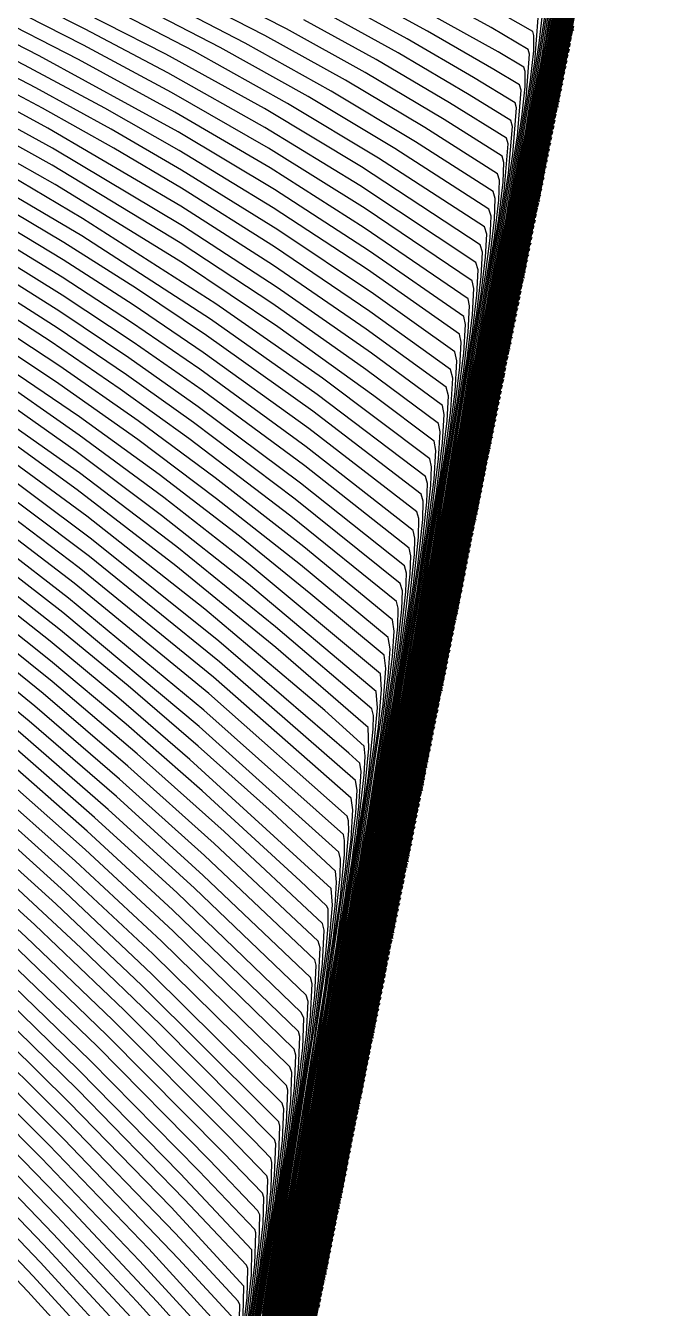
# Model space of a CAD drawing. Header units: inches. Extents: x 2608994 to 2618701, y 1261813 to 1271655.
# Drawn here: x 2617937 to 2618628, y 1266812 to 1268217 of the extents above; entities that cross this region are included whole.
import ezdxf

# ---------------------------------------------------------------- set-up
doc = ezdxf.new("R2010")
doc.units = ezdxf.units.IN
doc.header["$MEASUREMENT"] = 0

msp = doc.modelspace()

# ---------------------------------------------------------------- linework, layer by layer
for points, elevation in [([(2618522.2, 1268139.5), (2618628.4, 1268708.4)], 473), ([(2618505.4, 1268055.6), (2618622.4, 1268681.8)], 472), ([(2618485, 1267952.4), (2618615.2, 1268648.5)], 471), ([(2618468.2, 1267868.4), (2618608, 1268615.1)], 470), ([(2618447.8, 1267765.2), (2618599.6, 1268575.2)], 469), ([(2618432.2, 1267687.1), (2618592.4, 1268541.8)], 468), ([(2618410.6, 1267578), (2618584, 1268501.9)], 467), ([(2618395, 1267500), (2618578, 1268475)], 466), ([(2618378.2, 1267416), (2618572, 1268448.2)], 465), ([(2618252.2, 1266782.4), (2618518.4, 1268195.9), (2618562.4, 1268445.1)], 458), ([(2618230.6, 1266673.2), (2618513.2, 1268173.3), (2618556.4, 1268417.8)], 457), ([(2618357.8, 1267312.8), (2618564.8, 1268414.7)], 464), ([(2618215, 1266595.2), (2618504.8, 1268133.1), (2618551.6, 1268397.8)], 456), ([(2618194.6, 1266492), (2618496.4, 1268092.9), (2618545.6, 1268370.4)], 455), ([(2618342.2, 1267234.7), (2618556.4, 1268374.7)], 463), ([(2618179, 1266413.9), (2618489.2, 1268059.2), (2618539.6, 1268343)], 454), ([(2618077.6, 1265990.3), (2618234.8, 1266829.4), (2618317.9, 1267281.5), (2618372.8, 1267590.6), (2618401.6, 1267769.2), (2618407.7, 1267816.7), (2618409.8, 1267850.3), (2618407.6, 1267860), (2618318.3, 1267923.5), (2618213.2, 1267993.8), (2618107.9, 1268059.1), (2618030.8, 1268103.9), (2617948, 1268149.4), (2617598.8, 1268332.1)], 424), ([(2618033.2, 1265738.7), (2618286.4, 1267085.6), (2618357.2, 1267471.9), (2618402.8, 1267730.6), (2618426.8, 1267882.1), (2618431.7, 1267922.3), (2618433, 1267949.9), (2618430.4, 1267958), (2618303.2, 1268042.4), (2618199.3, 1268105.9), (2618092.8, 1268165.9), (2618002, 1268213.6), (2617780, 1268325.6)], 429), ([(2618046.4, 1265804.9), (2618293.6, 1267119.9), (2618363.2, 1267499.6), (2618407.6, 1267751.5), (2618431.6, 1267902.9), (2618436.4, 1267942.7), (2618437.7, 1267969.1), (2618435.2, 1267977.4), (2618305, 1268062.7), (2618198.8, 1268126.5), (2618090.7, 1268186.3), (2617825.6, 1268321)], 430), ([(2618162.2, 1266330), (2618369.2, 1267421.8), (2618482, 1268025.5), (2618534.8, 1268323)], 453), ([(2618226.4, 1266788.5), (2618312, 1267253.9), (2618368, 1267569.6), (2618396.8, 1267748.3), (2618402.9, 1267796.3), (2618405.2, 1267831.1), (2618402.8, 1267840.6), (2618314.2, 1267904.3), (2618209.6, 1267975.1), (2618107.6, 1268039.3), (2618033.5, 1268083.1), (2617955.2, 1268127), (2617598.8, 1268317.5)], 423), ([(2618305, 1267047.6), (2618543.7, 1268317.1)], 461), ([(2618320.6, 1267125.6), (2618544.8, 1268317.1)], 462), ([(2618206, 1266687.1), (2618296, 1267175.9), (2618356, 1267513.4), (2618387.2, 1267706.2), (2618394, 1267760.3), (2618395.9, 1267791.5), (2618394.1, 1267801.1), (2618316, 1267858.7), (2618212.6, 1267930.7), (2618108.8, 1267998.2), (2617966.5, 1268083.1), (2617780, 1268185.4), (2617589.2, 1268293.3)], 421), ([(2618219.2, 1266754), (2618306.8, 1267230.5), (2618362, 1267541.5), (2618392, 1267727.3), (2618399.1, 1267784.3), (2618400.5, 1267811.9), (2618398, 1267821.2), (2618310.4, 1267884.9), (2618208.5, 1267954.7), (2618107.1, 1268019.5), (2617961.2, 1268105), (2617595.2, 1268304.8)], 422), ([(2618011.6, 1265628.2), (2618274.4, 1267025.3), (2618347.6, 1267424.2), (2618395.6, 1267695.6), (2618420.8, 1267852.7), (2618426.8, 1267900.7), (2618428.4, 1267929.5), (2618426.5, 1267937.9), (2618309.2, 1268017), (2618203.2, 1268083.1), (2618096.9, 1268144.3), (2618000.3, 1268195.9), (2617790.8, 1268302.7)], 428), ([(2618141.8, 1266226.8), (2618354.8, 1267349.8), (2618473.6, 1267985.2), (2618528.8, 1268295.5)], 452), ([(2618166.4, 1266672.1), (2618198.8, 1266881.5), (2618205.9, 1266943.1), (2618206.8, 1266971.9), (2618205.7, 1266976.7), (2618186.8, 1266996.4), (2618045, 1267138.7), (2617946.8, 1267232.3), (2617840, 1267329.5), (2617657.2, 1267487.9), (2617284.4, 1267796.7), (2617208.8, 1267862.6), (2617177.6, 1267893.6), (2617062.3, 1268019.5), (2617015.3, 1268073.5), (2616972.3, 1268126.3), (2616909.2, 1268211.5), (2616858.9, 1268290.7)], 379), ([(2618174.8, 1266709.6), (2618207.2, 1266918.1), (2618214.4, 1266979.7), (2618215.6, 1267011.6), (2618214.4, 1267016.4), (2618200.4, 1267030.7), (2618064.4, 1267165.9), (2617970, 1267255.1), (2617869.2, 1267346.3), (2617772.8, 1267430.3), (2617669.2, 1267517.9), (2617276, 1267840.7), (2617225.4, 1267885.1), (2617189.4, 1267921.1), (2617079.3, 1268043.5), (2617016.1, 1268119.1), (2616954.1, 1268201.9), (2616902.8, 1268281.1)], 381), ([(2618178.4, 1266724.7), (2618210.8, 1266932), (2618218.5, 1266995.9), (2618220, 1267030.7), (2618218, 1267036.9), (2618075.4, 1267178.3), (2617979.8, 1267268.3), (2617878.5, 1267359.5), (2617783, 1267442.3), (2617680.2, 1267528.7), (2617284.4, 1267852.1), (2617232.9, 1267897.1), (2617198, 1267932), (2617091, 1268051.9), (2617030.3, 1268125.1), (2616969.6, 1268206.7), (2616919.6, 1268284.7)], 382), ([(2618183.2, 1266746.9), (2618215.6, 1266954.6), (2618222.8, 1267015.1), (2618224.3, 1267051.1), (2618222.8, 1267056.2), (2618212.4, 1267066.7), (2618076.4, 1267200.4), (2617983.1, 1267287.5), (2617885.1, 1267375.1), (2617689.9, 1267540.7), (2617294, 1267862.4), (2617242.4, 1267907.3), (2617206.7, 1267942.7), (2617102.6, 1268060.3), (2617043.4, 1268132.3), (2616984.3, 1268212.7), (2616936.3, 1268288.3)], 383), ([(2617998.4, 1265562), (2618267.2, 1266990.9), (2618342.8, 1267403), (2618390.8, 1267674.7), (2618417.2, 1267840.5), (2618422.2, 1267881.5), (2618423.7, 1267910.3), (2618422, 1267918.3), (2618308, 1267996.1), (2618204.9, 1268061.5), (2618100.4, 1268122.8), (2617994.8, 1268180.2), (2617798, 1268281.5)], 427), ([(2618068.6, 1265858.3), (2618303.2, 1267093.3), (2618442.4, 1267837), (2618507.2, 1268200.2), (2618520, 1268284.7)], 448), ([(2618162.8, 1266657), (2618194, 1266858.6), (2618201.2, 1266920), (2618202.4, 1266953.1), (2618201.2, 1266957.3), (2618159.3, 1267000.7), (2618032.6, 1267127.9), (2617937.1, 1267219.1), (2617829.5, 1267317.5), (2617627.6, 1267493), (2617277, 1267784.3), (2617201.6, 1267850.3), (2617170.4, 1267881.2), (2617050.6, 1268011.1), (2617002.4, 1268066.1), (2616958.7, 1268119.1), (2616897.5, 1268200.7), (2616847.4, 1268277.5)], 378), ([(2618147.2, 1266465.7), (2618221.6, 1266881.2), (2618267.2, 1267150.5), (2618287.6, 1267292.3), (2618291.2, 1267335.1), (2618290.9, 1267346.3), (2618289.3, 1267351.1), (2618137.6, 1267485.5), (2617989.9, 1267606.7), (2617846.9, 1267715.9), (2617432, 1268022.6), (2617375.6, 1268066.8), (2617339.6, 1268098.8), (2617321.2, 1268119.1), (2617250.6, 1268212.7), (2617214.7, 1268266.7)], 398), ([(2618148.4, 1266438.2), (2618240.8, 1266946.6), (2618297.2, 1267272), (2618323.6, 1267448.8), (2618327.2, 1267490), (2618326, 1267507.1), (2618180.8, 1267628.2), (2618088.4, 1267700.3), (2617995.7, 1267768.7), (2617896, 1267838.3), (2617682.8, 1267983.1), (2617505.2, 1268107.2), (2617441.6, 1268153.5), (2617403.2, 1268186), (2617388, 1268203.1), (2617343.2, 1268267.1)], 406), ([(2618155.6, 1266473.1), (2618248, 1266981.7), (2618303.2, 1267300.8), (2618328.7, 1267473.5), (2618331.8, 1267513.1), (2618329.8, 1267527.5), (2618249.7, 1267594.7), (2618171.2, 1267657.9), (2618083.2, 1267725.5), (2617996, 1267789), (2617693.6, 1267993.7), (2617514.8, 1268117.4), (2617451.2, 1268163.1), (2617412.8, 1268195), (2617397.2, 1268212.1), (2617355.9, 1268271.5)], 407), ([(2618184.4, 1266579.2), (2618281.3, 1267105.1), (2618344, 1267457.1), (2618377.6, 1267664), (2618384.8, 1267720.7), (2618386.7, 1267751.9), (2618384.8, 1267762.1), (2618318.8, 1267811.9), (2618213.3, 1267887.5), (2618108.8, 1267957.5), (2617969.2, 1268043.5), (2617775.2, 1268153.1), (2617578.4, 1268269.3)], 419), ([(2618198.8, 1266652.5), (2618291.1, 1267154.3), (2618350, 1267485.3), (2618382.4, 1267685.1), (2618389.6, 1267742.3), (2618391.3, 1267772.3), (2618389.6, 1267781.5), (2618310, 1267840.7), (2618207.8, 1267912.7), (2618106.4, 1267979.5), (2617966, 1268064.5), (2617780, 1268167.9), (2617609.6, 1268266)], 420), ([(2617978, 1265457.8), (2618255.2, 1266930.7), (2618334.4, 1267361.9), (2618384.8, 1267646.7), (2618411.2, 1267811.1), (2618417.2, 1267858.5), (2618419.1, 1267889.9), (2618417.2, 1267898.9), (2618314, 1267970.4), (2618209.6, 1268037.9), (2618104, 1268101.1), (2617951.6, 1268184.3), (2617772.8, 1268276.6)], 426), ([(2618053, 1265780.4), (2618291.2, 1267033.9), (2618435.2, 1267803.2), (2618502.4, 1268179.9), (2618515.6, 1268267.7)], 447), ([(2618123.2, 1266192.4), (2618336.8, 1267330), (2618435.2, 1267876.6), (2618455.6, 1268006), (2618460.3, 1268045.9), (2618461.1, 1268067.5), (2618459.2, 1268074.6), (2618395.6, 1268114.7), (2618309.2, 1268166.1), (2618222.9, 1268213.9), (2618102.8, 1268275.3)], 435), ([(2618126.2, 1266148.8), (2618344, 1267296.8), (2618466.4, 1267951.5), (2618524, 1268275.4)], 451), ([(2618284.6, 1266944.3), (2618534.8, 1268274.1)], 460), ([(2618053.9, 1266704.3), (2617939.2, 1266830.3), (2617843.5, 1266931.1), (2617741.6, 1267034), (2617634.8, 1267138), (2617474.7, 1267287.5), (2617334.8, 1267414.2), (2617140.4, 1267584.6), (2617072, 1267647.3), (2616992.8, 1267726.4), (2616862.7, 1267849.1), (2616783.5, 1267928.3), (2616687.1, 1268031.5), (2616606.4, 1268126.3), (2616551.7, 1268198.3), (2616509.3, 1268263.1)], 361), ([(2618053, 1266729.5), (2617945.3, 1266847.1), (2617851.4, 1266945.5), (2617754.8, 1267042.7), (2617626.4, 1267166.9), (2617487.5, 1267295.9), (2617330.3, 1267437.5), (2617136.8, 1267606.6), (2617079.2, 1267659.6), (2617000, 1267739), (2616876.4, 1267856.3), (2616802.4, 1267930.7), (2616710.6, 1268029.1), (2616632.8, 1268120.3), (2616575.9, 1268194.7), (2616532.2, 1268260.7)], 362), ([(2618054.2, 1266752.3), (2617952.8, 1266862.4), (2617862.8, 1266956.4), (2617767.2, 1267052.3), (2617627.3, 1267187.9), (2617502.9, 1267301.9), (2617339.9, 1267448.3), (2617145.2, 1267618), (2617087.6, 1267670.8), (2617012, 1267746.9), (2616903.5, 1267850.3), (2616822.3, 1267931.9), (2616735, 1268025.5), (2616660, 1268113.1), (2616600.8, 1268189.9), (2616555, 1268258.3)], 363), ([(2618052.1, 1266778.7), (2617956.4, 1266881.9), (2617868.8, 1266972.8), (2617777.2, 1267064.3), (2617651, 1267185.5), (2617513.2, 1267312.7), (2617346.7, 1267461.5), (2617154.7, 1267628.3), (2617096, 1267682), (2617019.2, 1267759.5), (2616917.1, 1267857.5), (2616842, 1267933.1), (2616760.4, 1268020.7), (2616687.1, 1268105.9), (2616625.6, 1268185.1), (2616577.7, 1268255.9)], 364), ([(2618067.5, 1266785.9), (2617967.2, 1266893.7), (2617878.9, 1266985.1), (2617787.2, 1267076.3), (2617624.8, 1267231.1), (2617526.1, 1267321.1), (2617354, 1267474.4), (2617162, 1267640.7), (2617104.4, 1267693.2), (2617025.2, 1267773.3), (2616930.5, 1267864.7), (2616860.5, 1267935.5), (2616783.4, 1268018.3), (2616714.1, 1268098.7), (2616650.2, 1268180.3), (2616600.3, 1268253.5)], 365), ([(2618158, 1266634.5), (2618190.4, 1266844.7), (2618197.2, 1266904.7), (2618198, 1266933.5), (2618196.4, 1266938), (2618153.5, 1266982.7), (2618026.3, 1267111.1), (2617928.9, 1267204.7), (2617821.8, 1267303.1), (2617620.3, 1267479.5), (2617270, 1267771.7), (2617193.2, 1267839.1), (2617163.2, 1267868.8), (2617038.8, 1268002.7), (2616991, 1268056.7), (2616946.1, 1268110.7), (2616885.7, 1268189.9), (2616836.7, 1268263.1)], 377), ([(2618149.6, 1266510.7), (2618215.6, 1266888.1), (2618250.4, 1267108), (2618258.1, 1267171.1), (2618259.8, 1267207.1), (2618257.6, 1267214.2), (2618143.6, 1267321.3), (2618048.8, 1267406.2), (2617956, 1267485.5), (2617777.9, 1267629.5), (2617364.8, 1267950.2), (2617310.8, 1267995.1), (2617275.1, 1268029.1), (2617197.3, 1268122.7), (2617150.5, 1268183.9), (2617103.9, 1268252.3)], 391), ([(2618153.2, 1266526.1), (2618219.2, 1266903), (2618255.2, 1267130.2), (2618262.4, 1267189.4), (2618264.3, 1267226.3), (2618262.4, 1267233.5), (2618154.4, 1267334.4), (2618059, 1267419.5), (2617965.8, 1267498.7), (2617789.6, 1267640.3), (2617374.4, 1267960.6), (2617320.4, 1268005.1), (2617284.4, 1268039), (2617210, 1268129.1), (2617163, 1268191.1), (2617117.7, 1268258.3)], 392), ([(2618186.8, 1266710.1), (2618226.4, 1266939.1), (2618252.8, 1267102.7), (2618266, 1267200.7), (2618268.6, 1267231.1), (2618268.4, 1267249.4), (2618267.2, 1267252.8), (2618238, 1267280.3), (2618130.4, 1267378.9), (2618047, 1267451.9), (2617964, 1267521.5), (2617798, 1267653.7), (2617385.2, 1267970), (2617330, 1268015.1), (2617294, 1268048.6), (2617224.1, 1268133.5), (2617179.6, 1268192.3), (2617136.7, 1268255.9)], 393), ([(2618202.4, 1266793.6), (2618246.8, 1267055.6), (2618269.6, 1267212.6), (2618273.2, 1267253.9), (2618272, 1267271.9), (2618116.9, 1267413.5), (2618039.2, 1267480.5), (2617963.6, 1267543.1), (2617803.8, 1267669.1), (2617394.8, 1267980.4), (2617340.8, 1268024), (2617304.8, 1268057), (2617289.8, 1268073.5), (2617240.8, 1268134.7), (2617197.9, 1268191.1), (2617157, 1268251.1)], 394), ([(2618203.6, 1266795), (2618240.8, 1267011.6), (2618264.8, 1267162.9), (2618276.2, 1267252.7), (2618277.8, 1267279.1), (2618276.6, 1267291.1), (2618207.2, 1267355.7), (2618126.2, 1267427.9), (2618049.3, 1267493.9), (2617973.2, 1267556.5), (2617817.2, 1267678.7), (2617619.2, 1267826.7), (2617404.4, 1267990.7), (2617349.2, 1268035), (2617313.5, 1268067.5), (2617294.3, 1268089.1), (2617212.5, 1268194.7), (2617172.6, 1268253.5)], 395), ([(2618176, 1266634.4), (2618232.4, 1266955.3), (2618258.8, 1267114.4), (2618274.4, 1267218.9), (2618281.7, 1267285.1), (2618282.2, 1267304.3), (2618280.4, 1267311.9), (2618127.2, 1267449.5), (2617977.5, 1267574.3), (2617825.6, 1267692.2), (2617414, 1268001.1), (2617358.8, 1268044.9), (2617322.8, 1268077.4), (2617304.6, 1268097.5), (2617226.2, 1268199.5), (2617188.1, 1268255.9)], 396), ([(2618206, 1266797.9), (2618255.2, 1267084.3), (2618281.6, 1267259.6), (2618286.5, 1267309.1), (2618286.6, 1267324.7), (2618285.2, 1267331.1), (2618132.4, 1267467.5), (2617984, 1267590.3), (2617838, 1267702.7), (2617423.6, 1268011.4), (2617367.2, 1268055.9), (2617331.2, 1268088.1), (2617312.9, 1268108.3), (2617238.9, 1268205.5), (2617201.8, 1268260.7)], 397), ([(2618124.4, 1266320), (2618219.2, 1266841.1), (2618278, 1267178.4), (2618308, 1267373.1), (2618313.3, 1267425.5), (2618312.3, 1267448.3), (2618211.2, 1267535.9), (2618101.6, 1267625.5), (2617993.3, 1267708.7), (2617892.8, 1267781.6), (2617664.8, 1267941.5), (2617475.2, 1268077.5), (2617414, 1268123.6), (2617376.8, 1268156.3), (2617361.3, 1268174.3), (2617306.2, 1268251.1)], 403), ([(2618131.6, 1266355.1), (2618225.2, 1266869.6), (2618284, 1267207.2), (2618312.8, 1267395), (2618318, 1267447.1), (2618318.1, 1267461.5), (2618316.4, 1267468.7), (2618210.8, 1267558.9), (2618102.7, 1267646.3), (2617996, 1267727.4), (2617484.8, 1268087.7), (2617422.4, 1268134.2), (2617385.2, 1268166.6), (2617370.2, 1268183.9), (2617318.2, 1268257.1)], 404), ([(2618143.6, 1266416.2), (2618236, 1266924.9), (2618292.4, 1267250.5), (2618318.8, 1267426.7), (2618322.6, 1267469.9), (2618321.2, 1267488), (2618181.3, 1267605.5), (2618086, 1267680.8), (2617992.3, 1267750.7), (2617888, 1267824.3), (2617674.4, 1267971), (2617495.6, 1268097), (2617432, 1268143.8), (2617394.8, 1268175.7), (2617379.2, 1268193.4), (2617330.9, 1268261.9)], 405), ([(2618142.4, 1266361.6), (2618248, 1266932.3), (2618320, 1267331.9), (2618360.8, 1267573.9), (2618371.6, 1267647.7), (2618376.8, 1267695.5), (2618377.4, 1267715.9), (2618375.2, 1267723.4), (2618256.4, 1267813.4), (2618139.4, 1267895.9), (2617998.6, 1267987.1), (2617747.6, 1268134.8), (2617554.4, 1268253.3)], 417), ([(2618149.6, 1266396.3), (2618254, 1266960.4), (2618324.8, 1267353.2), (2618365.6, 1267595.1), (2618376.4, 1267669), (2618381.3, 1267713.5), (2618382, 1267733.9), (2618380, 1267742.8), (2618262.2, 1267831.1), (2618145.4, 1267912.7), (2617999.1, 1268006.3), (2617918.2, 1268054.3), (2617754.8, 1268147.8), (2617564, 1268262.7)], 418), ([(2617964.8, 1265391.5), (2618248, 1266896.2), (2618329.6, 1267340.7), (2618381.9, 1267636.7), (2618407.6, 1267798.7), (2618413, 1267843.1), (2618414.4, 1267870.7), (2618412.4, 1267879.5), (2618311.6, 1267950.1), (2618208.4, 1268017.8), (2618105.1, 1268080.7), (2618023.6, 1268127.1), (2617935.7, 1268174.3), (2617774, 1268258.6)], 425), ([(2618112.4, 1266139), (2618330.8, 1267302.3), (2618430.4, 1267855.9), (2618450.8, 1267985.5), (2618455.6, 1268026.4), (2618456.4, 1268048.3), (2618454.4, 1268055.2), (2618374.4, 1268105.9), (2618287.6, 1268157.6), (2618199.1, 1268206.7), (2618102.8, 1268256.4)], 434), ([(2618182, 1266488), (2618371.6, 1267498.9), (2618458, 1267980.5), (2618476, 1268096.8), (2618480, 1268146.7), (2618478.4, 1268152.5), (2618450.2, 1268169.5), (2618377.6, 1268211.6), (2618304.4, 1268251.6)], 439), ([(2618196.4, 1266560.3), (2618380, 1267539.5), (2618464, 1268008.2), (2618480.8, 1268117.1), (2618484.4, 1268150.3), (2618484.7, 1268167.1), (2618483.2, 1268172), (2618455.1, 1268188.7), (2618321.4, 1268263.1)], 440), ([(2618208.4, 1266619.9), (2618387.2, 1267573.5), (2618468.8, 1268028.7), (2618485.6, 1268137.4), (2618489.4, 1268186.3), (2618488, 1268191.5), (2618447.2, 1268215.3), (2618376.4, 1268254.7)], 441), ([(2618149.6, 1266719.3), (2618058.7, 1266819.5), (2617970.9, 1266913.1), (2617885.6, 1267000.9), (2617797.3, 1267088.3), (2617674, 1267205.9), (2617537.8, 1267330.7), (2617362.4, 1267486.3), (2617171.6, 1267651), (2617112.8, 1267704.4), (2616880, 1267936.7), (2616807.4, 1268014.7), (2616741.9, 1268090.3), (2616675.6, 1268174.3), (2616623.5, 1268249.9)], 366), ([(2618154.3, 1266737.9), (2618080.8, 1266819.5), (2617984, 1266922.7), (2617897.4, 1267011.5), (2617808.8, 1267099.1), (2617686.2, 1267215.5), (2617550.8, 1267339.2), (2617368.8, 1267499.9), (2617179.2, 1267663.1), (2617121.2, 1267715.6), (2616898.3, 1267939.1), (2616830.2, 1268012.3), (2616768.6, 1268083.1), (2616700.9, 1268168.3), (2616646, 1268247.2)], 367), ([(2618158.4, 1266758.3), (2618061.8, 1266863.9), (2617954.1, 1266976.7), (2617855.6, 1267075.5), (2617744, 1267182.6), (2617630.9, 1267287.5), (2617531.6, 1267376.4), (2617368.8, 1267519.1), (2617187.2, 1267674.8), (2617118.8, 1267737.1), (2616914.2, 1267943.9), (2616852.9, 1268009.9), (2616796.3, 1268074.7), (2616725.2, 1268163.5), (2616668.8, 1268243.9)], 368), ([(2618162.9, 1266777.5), (2618071.8, 1266877.1), (2617962.4, 1266991.3), (2617862.8, 1267090.6), (2617752.2, 1267196.3), (2617648, 1267292.3), (2617540.7, 1267388.3), (2617374.3, 1267533.5), (2617196.8, 1267685.2), (2617128.4, 1267747.1), (2616933.4, 1267945.1), (2616875.4, 1268007.5), (2616822.8, 1268067.5), (2616750.2, 1268157.5), (2616690.9, 1268241.5)], 369), ([(2618166.4, 1266799.2), (2618104.3, 1266866.3), (2617979.2, 1266997.1), (2617879.3, 1267096.7), (2617764.8, 1267205.9), (2617664.2, 1267298.3), (2617624, 1267334.5), (2617621.9, 1267334.3), (2617621.6, 1267336.7), (2617555.2, 1267395.5), (2617380.4, 1267547.4), (2617205.2, 1267696.6), (2617136, 1267759.1), (2616951.4, 1267947.5), (2616899, 1268003.9), (2616849.3, 1268060.3), (2616774.3, 1268152.7), (2616713.6, 1268237.9)], 370), ([(2618171.2, 1266694.5), (2618202.4, 1266895.4), (2618209.8, 1266957.5), (2618211.1, 1266992.3), (2618209.6, 1266997.1), (2618084.6, 1267123.1), (2617997.5, 1267207.1), (2617913.2, 1267285.1), (2617804.2, 1267382.3), (2617686.7, 1267483.1), (2617240.5, 1267852.7), (2617189.6, 1267900.9), (2617084.8, 1268015.9), (2617015.5, 1268096.3), (2616954.8, 1268174.3), (2616903.7, 1268248.7)], 380), ([(2618138.8, 1266464.4), (2618203.6, 1266836.2), (2618237.2, 1267049.7), (2618244.8, 1267112.3), (2618246.5, 1267148.3), (2618244.4, 1267155.1), (2618122, 1267272.3), (2618027.2, 1267358.7), (2617931.1, 1267442.3), (2617746.3, 1267594.7), (2617338.4, 1267917.2), (2617285.6, 1267961.9), (2617249.6, 1267996.7), (2617162.8, 1268098.7), (2617110.8, 1268164.7), (2617060.3, 1268236.7)], 388), ([(2618139, 1266460.7), (2618207.2, 1266851.2), (2618242, 1267072), (2618249.2, 1267131.7), (2618251, 1267167.5), (2618249.2, 1267174.4), (2618131.6, 1267286.4), (2618036.5, 1267372.7), (2617940.8, 1267455.5), (2617758.4, 1267605), (2617347.1, 1267928.3), (2617294, 1267973), (2617258, 1268007.6), (2617174, 1268107.1), (2617123.5, 1268171.9), (2617074.4, 1268242.8)], 389), ([(2618139.8, 1266460.7), (2618212, 1266873.2), (2618246.8, 1267094.4), (2618254, 1267155.2), (2618255.4, 1267187.9), (2618253.8, 1267193.9), (2618132.8, 1267308.2), (2618039.8, 1267391.9), (2617946.8, 1267471.8), (2617767.8, 1267617.5), (2617356.4, 1267938.9), (2617302.4, 1267984), (2617266.6, 1268018.3), (2617186.2, 1268114.3), (2617137, 1268177.9), (2617089.3, 1268247.5)], 390), ([(2618186.8, 1266675.5), (2618251.6, 1267042.4), (2618287.6, 1267264.2), (2618298.9, 1267354.7), (2618300.2, 1267379.9), (2618298.4, 1267390.3), (2618149.4, 1267520.3), (2618006.8, 1267635.7), (2617871.4, 1267737.5), (2617639.6, 1267904.9), (2617442.8, 1268049.5), (2617382.8, 1268096.4), (2617346.8, 1268129.9), (2617298.8, 1268192.3), (2617266.4, 1268237.9)], 400), ([(2618197.6, 1266730.6), (2618260, 1267085.3), (2618294.8, 1267302.7), (2618302.3, 1267361.9), (2618304.7, 1267400.3), (2618303.2, 1267409.5), (2618291.2, 1267420.3), (2618148.8, 1267543.1), (2618009.2, 1267654.9), (2617880.8, 1267750.5), (2617646.8, 1267917.9), (2617452.4, 1268059.7), (2617392.4, 1268106.1), (2617356.4, 1268139.2), (2617310.9, 1268198.3), (2617279.5, 1268242.7)], 401), ([(2618206, 1266772.5), (2618268.4, 1267128.2), (2618300.8, 1267333.1), (2618308.2, 1267396.7), (2618309.2, 1267417.1), (2618308.2, 1267427.9), (2618264.8, 1267467), (2618133.5, 1267577.9), (2618003.9, 1267679.9), (2617877.2, 1267772.9), (2617628.8, 1267949.2), (2617608.4, 1267964), (2617607.2, 1267967.8), (2617606, 1267965.8), (2617463.2, 1268069), (2617402.3, 1268115.5), (2617366, 1268148.3), (2617351.6, 1268165.6), (2617292.5, 1268247.5)], 402), ([(2618208.4, 1266739), (2618290, 1267190.9), (2618335.6, 1267460), (2618347.6, 1267540.8), (2618353.9, 1267597.1), (2618354.5, 1267617.5), (2618352.4, 1267625.6), (2618238.4, 1267716.2), (2618126.2, 1267799.9), (2618050, 1267853.5), (2617974.4, 1267904.1), (2617736.8, 1268054), (2617544.8, 1268179.9), (2617490.8, 1268216.7), (2617457.2, 1268242.8)], 412), ([(2618108.8, 1266193), (2618224, 1266815.1), (2618302, 1267247.4), (2618346.4, 1267510.3), (2618357.2, 1267583.7), (2618363.1, 1267637.9), (2618363.7, 1267655.9), (2618361.9, 1267664.3), (2618244.4, 1267756), (2618128, 1267840.9), (2618052.9, 1267892.3), (2617976.8, 1267942), (2617750, 1268080.9), (2617561.6, 1268201.2), (2617507.6, 1268237)], 414), ([(2618120.8, 1266253.5), (2618232.4, 1266856.4), (2618308, 1267275.6), (2618351.2, 1267531.5), (2618362, 1267605.1), (2618367.7, 1267657.1), (2618368.1, 1267677.5), (2618365.6, 1267684.6), (2618247.4, 1267775.9), (2618131.6, 1267859.4), (2618054.8, 1267911.4), (2617978.1, 1267960.7), (2617757.2, 1268094), (2617568.8, 1268212.7), (2617515.4, 1268247.5)], 415), ([(2618037.4, 1265702.4), (2618279.2, 1266974.5), (2618428, 1267769.3), (2618496.4, 1268152.4), (2618510.8, 1268247.7)], 446), ([(2618080, 1265975.1), (2618312.8, 1267214.4), (2618377.6, 1267568.3), (2618419.6, 1267807.2), (2618441.2, 1267944.3), (2618446, 1267984.7), (2618447.1, 1268008.7), (2618444.8, 1268016.3), (2618341.6, 1268082.9), (2618246.8, 1268139.7), (2618150, 1268193.5), (2618060.8, 1268239.7)], 432), ([(2618094.4, 1266047.6), (2618320, 1267248.6), (2618424.4, 1267828), (2618446, 1267964.9), (2618450.8, 1268005.1), (2618451.8, 1268027.9), (2618449.6, 1268035.7), (2618364.4, 1268090.3), (2618272, 1268145.8), (2618177.7, 1268198.3), (2618083.6, 1268247.1)], 433), ([(2618104.6, 1266039.6), (2618327.2, 1267212.1), (2618458, 1267911.2), (2618518, 1268247.9)], 450), ([(2618164, 1266396.7), (2618362, 1267451.8), (2618453.2, 1267959.9), (2618471.2, 1268076.4), (2618475.2, 1268127.5), (2618473.6, 1268133), (2618428, 1268160.8), (2618355, 1268203.1), (2618281.6, 1268243.2)], 438), ([(2618222.8, 1266692.1), (2618395.6, 1267614), (2618474.8, 1268056.3), (2618490.4, 1268157.7), (2618493.9, 1268189.9), (2618494.1, 1268206.7), (2618492.8, 1268210.9), (2618444.8, 1268238.4)], 442), ([(2618171.1, 1266785.9), (2618171.8, 1266815.9), (2618170, 1266819.8), (2618101, 1266893.9), (2617981.8, 1267017.5), (2617882.4, 1267115.9), (2617771, 1267221.5), (2617672, 1267312), (2617564.4, 1267407.5), (2617386.4, 1267561.4), (2617213.6, 1267708.1), (2617145.2, 1267769.6), (2616969.2, 1267949.9), (2616876.6, 1268051.9), (2616799.1, 1268146.7), (2616736.3, 1268234.3)], 371), ([(2618175.2, 1266803.9), (2618176, 1266836.3), (2618096.3, 1266922.7), (2617984.4, 1267037.9), (2617886.8, 1267133.9), (2617777.2, 1267237.1), (2617621.6, 1267377.6), (2617400.7, 1267568.3), (2617222, 1267719.5), (2617154.8, 1267779.6), (2616987, 1267952.3), (2616904, 1268043.5), (2616823.8, 1268140.7), (2616758.8, 1268230.7)], 372), ([(2618172.4, 1266761.6), (2618179.6, 1266823.7), (2618180.4, 1266855.5), (2618178.9, 1266859.1), (2618111.1, 1266931.1), (2617993.6, 1267051.6), (2617895.2, 1267148), (2617786, 1267250.3), (2617585.6, 1267429), (2617232.8, 1267728.9), (2617163.2, 1267790.8), (2617005.8, 1267953.5), (2616931.2, 1268035.1), (2616848.5, 1268134.7), (2616813.1, 1268181.5), (2616781.2, 1268227.1)], 373), ([(2618177.2, 1266784.7), (2618184.4, 1266848.3), (2618184.7, 1266875.9), (2618106.4, 1266959.9), (2617995.5, 1267072.7), (2617900.4, 1267165.1), (2617792, 1267266.2), (2617620.4, 1267419), (2617407.5, 1267600.7), (2617241.2, 1267740.3), (2617172.8, 1267800.9), (2617144, 1267829.2), (2617024.5, 1267954.7), (2616958.4, 1268026.7), (2616873, 1268128.7), (2616836.5, 1268176.7), (2616803.5, 1268223.5)], 374), ([(2618180.8, 1266798.7), (2618188, 1266860.3), (2618189.2, 1266894.8), (2618188, 1266898.2), (2618126.8, 1266962.5), (2618008, 1267083.2), (2617911.1, 1267177.1), (2617802.8, 1267277.7), (2617619.2, 1267440.1), (2617250.8, 1267750.8), (2617181.4, 1267811.9), (2617148.6, 1267844.3), (2616984.5, 1268019.5), (2616938.7, 1268072.3), (2616896.5, 1268123.9), (2616858, 1268174.3), (2616824, 1268222.3)], 375), ([(2618154.4, 1266619.3), (2618185.6, 1266821.7), (2618192.8, 1266884.4), (2618193.5, 1266914.3), (2618191.6, 1266918.7), (2618138.5, 1266974.3), (2618015.2, 1267099.1), (2617919.3, 1267191.5), (2617811.5, 1267291.1), (2617627.6, 1267453.2), (2617260.4, 1267761.2), (2617186, 1267826.7), (2617156.1, 1267856.3), (2617029.1, 1267991.9), (2616938.3, 1268096.3), (2616868, 1268187.5), (2616838, 1268230.7)], 376), ([(2618190.4, 1266777), (2618224, 1266991), (2618231.5, 1267053.5), (2618233.2, 1267089.5), (2618231.2, 1267096), (2618098.7, 1267225.1), (2618002, 1267314.8), (2617904.8, 1267400.7), (2617713.7, 1267561.1), (2617312, 1267884.2), (2617259.2, 1267929.6), (2617223.9, 1267964.3), (2617126.6, 1268075.9), (2617070.4, 1268145.5), (2617015, 1268222.3)], 385), ([(2618196.4, 1266806.3), (2618228.8, 1267013.5), (2618236, 1267073.9), (2618237.6, 1267109.9), (2618236, 1267115.3), (2618098, 1267248.8), (2618004.4, 1267334.8), (2617909.6, 1267418), (2617723.5, 1267573.1), (2617321.4, 1267894.7), (2617268.8, 1267939.7), (2617232.5, 1267975.1), (2617139.1, 1268083.1), (2617084.3, 1268151.5), (2617030.2, 1268227.1)], 386), ([(2618136.4, 1266455.7), (2618200, 1266821.3), (2618233.6, 1267036), (2618240.8, 1267097.3), (2618242, 1267129.9), (2618239.1, 1267136.3), (2618102.9, 1267267.1), (2618012.2, 1267349.9), (2617918.7, 1267431.5), (2617734.9, 1267583.9), (2617330, 1267905.9), (2617277.2, 1267950.8), (2617241.2, 1267985.7), (2617150.4, 1268091.5), (2617098, 1268157.5), (2617046.1, 1268230.7)], 387), ([(2618170, 1266547.2), (2618258.8, 1267037), (2618311.6, 1267344.4), (2618326, 1267437.7), (2618334.4, 1267504.1), (2618336.4, 1267534.7), (2618334.4, 1267547.1), (2618238.4, 1267626.6), (2618146.3, 1267699.1), (2618059.7, 1267763.9), (2617973.2, 1267825.1), (2617703.2, 1268005.1), (2617501.6, 1268143.3), (2617453.6, 1268178.1), (2617422, 1268204.3), (2617405.6, 1268222.2)], 408), ([(2618174.8, 1266569.1), (2618264.8, 1267065.4), (2618316.4, 1267365.8), (2618330.8, 1267459.2), (2618339.2, 1267526.3), (2618340.9, 1267553.9), (2618339.2, 1267566.4), (2618241.9, 1267646.3), (2618144.8, 1267722), (2618060.3, 1267784.3), (2617974.5, 1267844.3), (2617712.8, 1268016.5), (2617512.4, 1268152.4), (2617463.2, 1268187.6), (2617430.8, 1268214.1), (2617415.1, 1268230.7)], 409), ([(2618196.4, 1266682.4), (2618279.2, 1267141.2), (2618326, 1267417.3), (2618339.2, 1267506.8), (2618344.8, 1267558.7), (2618345.3, 1267579.1), (2618343.4, 1267586.3), (2618227.8, 1267679.9), (2618115.7, 1267765.1), (2618040.4, 1267819.1), (2617963.6, 1267871.6), (2617738, 1268017.7), (2617613.2, 1268100.5), (2617490.8, 1268184), (2617440.4, 1268223)], 410), ([(2618202.4, 1266710.7), (2618284, 1267162.7), (2618330.8, 1267438.6), (2618344, 1267528.4), (2618349.3, 1267577.9), (2618349.9, 1267598.3), (2618347.6, 1267606.2), (2618232.4, 1267698.6), (2618120.8, 1267782.6), (2618047.5, 1267834.7), (2617971.3, 1267886.3), (2617729.6, 1268041), (2617536.4, 1268169.1), (2617482.4, 1268206.4), (2617448.8, 1268232.9)], 411), ([(2618215.6, 1266773.8), (2618294.8, 1267212.4), (2618340.4, 1267481.3), (2618352.4, 1267562.3), (2618358.4, 1267616.3), (2618359.1, 1267636.7), (2618357.2, 1267644.9), (2618242.8, 1267735.1), (2618130.4, 1267818.1), (2618054.7, 1267870.7), (2617976.8, 1267922.3), (2617742.8, 1268067.9), (2617552, 1268191.4), (2617498.9, 1268227.1)], 413), ([(2618129.2, 1266294.7), (2618239.6, 1266891.1), (2618314, 1267303.8), (2618356, 1267552.7), (2618366.8, 1267626.4), (2618372.2, 1267676.3), (2618372.8, 1267696.3), (2618370.4, 1267704), (2618251.6, 1267794.9), (2618135.1, 1267877.9), (2618058.4, 1267929.3), (2617978.6, 1267979.9), (2617763.2, 1268107.9), (2617573.6, 1268225.5)], 416), ([(2618000.2, 1265515.2), (2618250.4, 1266830.2), (2618412.4, 1267694.9), (2618485.6, 1268104.4), (2618500, 1268198.3), (2618503.4, 1268229.5)], 444), ([(2618015.8, 1265593.2), (2618262.4, 1266889.6), (2618419.6, 1267728.9), (2618491.6, 1268132), (2618506, 1268227.6)], 445), ([(2618059.6, 1265871.1), (2618302, 1267160.7), (2618370.4, 1267534), (2618413.6, 1267779.4), (2618436.4, 1267923.6), (2618441.2, 1267963.7), (2618442.4, 1267989), (2618440, 1267996.9), (2618323.9, 1268072.3), (2618224.1, 1268132.3), (2618122, 1268189), (2618034.4, 1268234.3)], 431), ([(2618089, 1265961.6), (2618316.4, 1267159.1), (2618450.8, 1267877.4), (2618513.2, 1268227.7)], 449), ([(2618142.4, 1266290.1), (2618347.6, 1267383.6), (2618442.4, 1267911.5), (2618461.6, 1268035.5), (2618465.8, 1268087.9), (2618464, 1268094.1), (2618401.6, 1268132.9), (2618321.2, 1268180.2), (2618242, 1268223.8)], 436), ([(2618152, 1266337.1), (2618353.6, 1267411.2), (2618447.2, 1267932.1), (2618466.4, 1268056), (2618470.5, 1268107.1), (2618468.8, 1268113.6), (2618423.2, 1268141.7), (2618345.2, 1268187.5), (2618264.8, 1268231.8)], 437), ([(2618234.8, 1266751.6), (2618402.8, 1267648), (2618479.6, 1268076.8), (2618495.2, 1268177.9), (2618498.9, 1268225.9)], 443), ([(2618267.8, 1266860.4), (2618526.4, 1268234)], 459), ([(2618186.8, 1266762), (2618220.4, 1266977.2), (2618227.6, 1267038.8), (2618228.8, 1267070.5), (2618226.4, 1267076.7), (2618085.9, 1267214.3), (2617991.7, 1267301.9), (2617894.5, 1267388.3), (2617702.5, 1267550.3), (2617302.4, 1267873.8), (2617250.8, 1267918.5), (2617215.3, 1267953.5), (2617114.1, 1268068.7), (2617056.5, 1268139.5), (2616998.9, 1268218.7)], 384), ([(2618165.2, 1266560.4), (2618236, 1266958), (2618278, 1267210.6), (2618293.6, 1267325.9), (2618295.7, 1267358.3), (2618293.6, 1267370.9), (2618142.8, 1267503.5), (2617995.4, 1267623.5), (2617857.5, 1267727.9), (2617441.6, 1268032.9), (2617384, 1268077.6), (2617348, 1268109.5), (2617329.5, 1268129.9), (2617262.3, 1268219.9)], 399), ([(2618535.4, 1268205.9), (2618536.6, 1268211)], 474), ([(2618536.6, 1268211.8), (2618537.8, 1268217.3)], 474), ([(2618537.2, 1268212.1), (2618537.8, 1268212.8)], 475), ([(2618533, 1268194.1), (2618534.2, 1268198.3)], 474), ([(2618534.2, 1268200.1), (2618535.4, 1268204.6)], 474), ([(2618530.7, 1268182.1), (2618531.8, 1268185.7)], 474), ([(2618531.9, 1268188.1), (2618533, 1268192)], 474), ([(2618527.3, 1268164.1), (2618528.2, 1268166.7)], 474), ([(2618528.4, 1268170.1), (2618529.4, 1268173)], 474), ([(2618529.6, 1268176.1), (2618530.6, 1268179.3)], 474), ([(2618525, 1268152.1), (2618525.8, 1268154)], 474), ([(2618526.1, 1268158.1), (2618527, 1268160.4)], 474), ([(2618521, 1268133.7), (2618522.2, 1268139.5)], 473), ([(2618522.7, 1268140.1), (2618523.4, 1268141.4)], 474), ([(2618523.8, 1268146.1), (2618524.6, 1268147.7)], 474), ([(2618518.6, 1268122), (2618519.8, 1268126.8)], 473), ([(2618519.8, 1268127.8), (2618521, 1268133.2)], 473), ([(2618520.4, 1268128.1), (2618521, 1268128.7)], 474), ([(2618521.5, 1268134.1), (2618522.2, 1268135.1)], 474), ([(2618516.3, 1268110.1), (2618517.4, 1268114.2)], 473), ([(2618517.4, 1268116.1), (2618518.6, 1268120.5)], 473), ([(2618514, 1268098.1), (2618515, 1268101.5)], 473), ([(2618515.1, 1268104.1), (2618516.2, 1268107.9)], 473), ([(2618510.5, 1268080.1), (2618511.4, 1268082.6)], 473), ([(2618511.7, 1268086.1), (2618512.6, 1268088.9)], 473), ([(2618512.8, 1268092.1), (2618513.8, 1268095.2)], 473), ([(2618508.2, 1268068.1), (2618509, 1268069.9)], 473), ([(2618509.4, 1268074.1), (2618510.2, 1268076.2)], 473), ([(2618500.6, 1268030.4), (2618505.4, 1268055.3)], 472), ([(2618505.9, 1268056.1), (2618506.6, 1268057.3)], 473), ([(2618507.1, 1268062.1), (2618507.8, 1268063.6)], 473), ([(2618503.4, 1268042.9), (2618504.2, 1268044.6)], 473), ([(2618504.6, 1268048.9), (2618505.4, 1268051)], 473), ([(2618499.4, 1268024.6), (2618500.6, 1268030)], 472), ([(2618500, 1268024.9), (2618500.6, 1268025.7)], 473), ([(2618501.1, 1268030.9), (2618501.8, 1268032)], 473), ([(2618502.3, 1268036.9), (2618503, 1268038.3)], 473), ([(2618495.8, 1268006.9), (2618497, 1268011.1)], 472), ([(2618497, 1268012.9), (2618498.2, 1268017.4)], 472), ([(2618498.2, 1268018.7), (2618499.4, 1268023.7)], 472), ([(2618493.5, 1267994.9), (2618494.6, 1267998.4)], 472), ([(2618494.7, 1268000.9), (2618495.8, 1268004.8)], 472), ([(2618491.2, 1267982.9), (2618492.2, 1267985.8)], 472), ([(2618492.4, 1267988.9), (2618493.4, 1267992.1)], 472), ([(2618488.9, 1267970.9), (2618489.8, 1267973.2)], 472), ([(2618490.1, 1267976.9), (2618491, 1267979.5)], 472), ([(2618486.6, 1267958.9), (2618487.4, 1267960.5)], 472), ([(2618487.8, 1267964.9), (2618488.6, 1267966.8)], 472), ([(2618482.6, 1267940.7), (2618483.8, 1267945.9)], 471), ([(2618483.2, 1267940.9), (2618483.8, 1267941.6)], 472), ([(2618483.8, 1267946.5), (2618485, 1267952.2)], 471), ([(2618484.3, 1267946.9), (2618485, 1267947.9)], 472), ([(2618485.5, 1267952.9), (2618486.2, 1267954.2)], 472), ([(2618479.1, 1267922.9), (2618480.2, 1267926.9)], 471), ([(2618480.2, 1267928.9), (2618481.4, 1267933.3)], 471), ([(2618481.4, 1267934.8), (2618482.6, 1267939.6)], 471), ([(2618476.8, 1267910.9), (2618477.8, 1267914.3)], 471), ([(2618477.9, 1267916.9), (2618479, 1267920.6)], 471), ([(2618474.5, 1267898.9), (2618475.4, 1267901.7)], 471), ([(2618475.6, 1267904.9), (2618476.6, 1267908)], 471), ([(2618472.2, 1267886.9), (2618473, 1267889)], 471), ([(2618473.3, 1267892.9), (2618474.2, 1267895.3)], 471), ([(2618469.9, 1267874.9), (2618470.6, 1267876.4)], 471), ([(2618471, 1267880.9), (2618471.8, 1267882.7)], 471), ([(2618465.8, 1267856.7), (2618467, 1267861.7)], 470), ([(2618467, 1267862.6), (2618468.2, 1267868.1)], 470), ([(2618467.6, 1267862.9), (2618468.2, 1267863.8)], 471), ([(2618468.7, 1267868.9), (2618469.4, 1267870.1)], 471), ([(2618462.3, 1267838.9), (2618463.4, 1267842.8)], 470), ([(2618463.4, 1267844.9), (2618464.6, 1267849.1)], 470), ([(2618464.6, 1267850.9), (2618465.8, 1267855.4)], 470), ([(2618459.8, 1267825.7), (2618461, 1267830.2)], 470), ([(2618461, 1267831.6), (2618462.2, 1267836.5)], 470), ([(2618457.5, 1267813.7), (2618458.6, 1267817.5)], 470), ([(2618458.6, 1267819.7), (2618459.8, 1267823.8)], 470), ([(2618455.2, 1267801.7), (2618456.2, 1267804.9)], 470), ([(2618456.3, 1267807.7), (2618457.4, 1267811.2)], 470), ([(2618452.9, 1267789.7), (2618453.8, 1267792.3)], 470), ([(2618454, 1267795.7), (2618455, 1267798.6)], 470), ([(2618449.4, 1267771.7), (2618450.2, 1267773.3)], 470), ([(2618450.6, 1267777.7), (2618451.4, 1267779.6)], 470), ([(2618451.7, 1267783.7), (2618452.6, 1267785.9)], 470), ([(2618445.4, 1267753.5), (2618446.6, 1267758.6)], 469), ([(2618446.6, 1267759.3), (2618447.8, 1267764.9)], 469), ([(2618447.1, 1267759.7), (2618447.8, 1267760.7)], 470), ([(2618448.3, 1267765.7), (2618449, 1267767)], 470), ([(2618443, 1267741.7), (2618444.2, 1267746)], 469), ([(2618444.2, 1267747.6), (2618445.4, 1267752.3)], 469), ([(2618446, 1267753.7), (2618446.6, 1267754.4)], 470), ([(2618440.7, 1267729.7), (2618441.8, 1267733.4)], 469), ([(2618441.9, 1267735.7), (2618443, 1267739.7)], 469), ([(2618438.4, 1267717.7), (2618439.4, 1267720.8)], 469), ([(2618439.6, 1267723.7), (2618440.6, 1267727.1)], 469), ([(2618436.1, 1267705.7), (2618437, 1267708.1)], 469), ([(2618437.3, 1267711.7), (2618438.2, 1267714.4)], 469), ([(2618432.7, 1267687.7), (2618433.4, 1267689.2)], 469), ([(2618433.8, 1267693.7), (2618434.6, 1267695.5)], 469), ([(2618435, 1267699.7), (2618435.8, 1267701.8)], 469), ([(2618428.6, 1267669.6), (2618429.8, 1267674.5)], 468), ([(2618429.8, 1267675.4), (2618431, 1267680.8)], 468), ([(2618430.4, 1267675.7), (2618431, 1267676.6)], 469), ([(2618431, 1267681.3), (2618432.2, 1267687.1)], 468), ([(2618431.5, 1267681.7), (2618432.2, 1267682.9)], 469), ([(2618426.2, 1267657.7), (2618427.4, 1267661.8)], 468), ([(2618427.4, 1267663.7), (2618428.6, 1267668.2)], 468), ([(2618423.9, 1267645.7), (2618425, 1267649.2)], 468), ([(2618425.1, 1267651.7), (2618426.2, 1267655.5)], 468), ([(2618421.6, 1267633.7), (2618422.6, 1267636.6)], 468), ([(2618422.8, 1267639.7), (2618423.8, 1267642.9)], 468), ([(2618418, 1267614.5), (2618419, 1267617.7)], 468), ([(2618419.3, 1267621.7), (2618420.2, 1267624)], 468), ([(2618420.5, 1267627.7), (2618421.4, 1267630.3)], 468), ([(2618415.7, 1267602.5), (2618416.6, 1267605.1)], 468), ([(2618416.8, 1267608.5), (2618417.8, 1267611.4)], 468), ([(2618413.4, 1267590.5), (2618414.2, 1267592.4)], 468), ([(2618414.5, 1267596.5), (2618415.4, 1267598.8)], 468), ([(2618409.4, 1267572.2), (2618410.6, 1267577.7)], 467), ([(2618411.1, 1267578.5), (2618411.8, 1267579.8)], 468), ([(2618412.2, 1267584.5), (2618413, 1267586.1)], 468), ([(2618407, 1267560.5), (2618408.2, 1267565.1)], 467), ([(2618408.2, 1267566.3), (2618409.4, 1267571.4)], 467), ([(2618408.8, 1267566.5), (2618409.4, 1267567.2)], 468), ([(2618409.9, 1267572.5), (2618410.6, 1267573.5)], 468), ([(2618404.7, 1267548.5), (2618405.8, 1267552.5)], 467), ([(2618405.8, 1267554.5), (2618407, 1267558.8)], 467), ([(2618401.2, 1267530.5), (2618402.2, 1267533.5)], 467), ([(2618402.4, 1267536.5), (2618403.4, 1267539.8)], 467), ([(2618403.5, 1267542.5), (2618404.6, 1267546.1)], 467), ([(2618398.9, 1267518.5), (2618399.8, 1267520.9)], 467), ([(2618400.1, 1267524.5), (2618401, 1267527.2)], 467), ([(2618396.6, 1267506.5), (2618397.4, 1267508.3)], 467), ([(2618397.8, 1267512.5), (2618398.6, 1267514.6)], 467), ([(2618392.6, 1267488.2), (2618393.8, 1267493.5)], 466), ([(2618393.8, 1267494.1), (2618395, 1267499.8)], 466), ([(2618394.3, 1267494.5), (2618395, 1267495.7)], 467), ([(2618395.5, 1267500.5), (2618396.2, 1267502)], 467), ([(2618390.2, 1267476.5), (2618391.4, 1267480.9)], 466), ([(2618391.4, 1267482.4), (2618392.6, 1267487.2)], 466), ([(2618393.2, 1267488.5), (2618393.8, 1267489.4)], 467), ([(2618387.9, 1267464.5), (2618389, 1267468.3)], 466), ([(2618389.1, 1267470.5), (2618390.2, 1267474.6)], 466), ([(2618384.4, 1267446.5), (2618385.4, 1267449.4)], 466), ([(2618385.6, 1267452.5), (2618386.6, 1267455.7)], 466), ([(2618386.7, 1267458.5), (2618387.8, 1267462)], 466), ([(2618382.1, 1267434.5), (2618383, 1267436.8)], 466), ([(2618383.3, 1267440.5), (2618384.2, 1267443.1)], 466), ([(2618379.8, 1267422.5), (2618380.6, 1267424.2)], 466), ([(2618381, 1267428.5), (2618381.8, 1267430.5)], 466), ([(2618375.8, 1267404.3), (2618377, 1267409.3)], 465), ([(2618377, 1267410.2), (2618378.2, 1267415.6)], 465), ([(2618377.5, 1267410.5), (2618378.2, 1267411.6)], 466), ([(2618378.7, 1267416.5), (2618379.4, 1267417.9)], 466), ([(2618373.4, 1267390.9), (2618375.8, 1267403)], 465), ([(2618373.9, 1267391.3), (2618374.6, 1267392.7)], 466), ([(2618375, 1267397.3), (2618375.8, 1267399)], 466), ([(2618376.4, 1267404.5), (2618377, 1267405.3)], 466), ([(2618371, 1267379.1), (2618372.2, 1267384.1)], 465), ([(2618371.6, 1267379.3), (2618372.2, 1267380.1)], 466), ([(2618372.2, 1267385), (2618373.4, 1267390.4)], 465), ([(2618372.7, 1267385.3), (2618373.4, 1267386.4)], 466), ([(2618367.5, 1267361.3), (2618368.6, 1267365.2)], 465), ([(2618368.6, 1267367.3), (2618369.8, 1267371.5)], 465), ([(2618369.8, 1267373.3), (2618371, 1267377.8)], 465), ([(2618365.2, 1267349.3), (2618366.2, 1267352.6)], 465), ([(2618366.3, 1267355.3), (2618367.4, 1267358.9)], 465), ([(2618362.9, 1267337.3), (2618363.8, 1267340)], 465), ([(2618364, 1267343.3), (2618365, 1267346.3)], 465), ([(2618360.6, 1267325.3), (2618361.4, 1267327.4)], 465), ([(2618361.7, 1267331.3), (2618362.6, 1267333.7)], 465), ([(2618356.6, 1267306.9), (2618357.8, 1267312.6)], 464), ([(2618357.1, 1267307.3), (2618357.8, 1267308.5)], 465), ([(2618358.3, 1267313.3), (2618359, 1267314.8)], 465), ([(2618359.4, 1267319.3), (2618360.2, 1267321.1)], 465), ([(2618354.2, 1267295.2), (2618355.4, 1267300)], 464), ([(2618354.8, 1267295.3), (2618355.4, 1267295.9)], 465), ([(2618355.4, 1267301.1), (2618356.6, 1267306.3)], 464), ([(2618356, 1267301.3), (2618356.6, 1267302.2)], 465), ([(2618350.7, 1267277.3), (2618351.8, 1267281.1)], 464), ([(2618351.9, 1267283.3), (2618353, 1267287.4)], 464), ([(2618353, 1267289.3), (2618354.2, 1267293.7)], 464), ([(2618348.4, 1267265.3), (2618349.4, 1267268.5)], 464), ([(2618349.6, 1267271.3), (2618350.6, 1267274.8)], 464), ([(2618346.1, 1267253.3), (2618347, 1267255.9)], 464), ([(2618347.2, 1267259.3), (2618348.2, 1267262.2)], 464), ([(2618343.8, 1267241.3), (2618344.6, 1267243.3)], 464), ([(2618344.9, 1267247.3), (2618345.8, 1267249.6)], 464), ([(2618339.8, 1267223), (2618341, 1267228.4)], 463), ([(2618340.3, 1267223.3), (2618341, 1267224.4)], 464), ([(2618341, 1267228.9), (2618342.2, 1267234.7)], 463), ([(2618341.5, 1267229.3), (2618342.2, 1267230.7)], 464), ([(2618342.6, 1267235.3), (2618343.4, 1267237)], 464), ([(2618337.4, 1267211.3), (2618338.6, 1267215.8)], 463), ([(2618338.6, 1267217.2), (2618339.8, 1267222.1)], 463), ([(2618339.2, 1267217.3), (2618339.8, 1267218.1)], 464), ([(2618333.9, 1267193.3), (2618335, 1267196.9)], 463), ([(2618335.1, 1267199.3), (2618336.2, 1267203.2)], 463), ([(2618336.2, 1267205.3), (2618337.4, 1267209.5)], 463), ([(2618331.4, 1267180.1), (2618332.6, 1267184.3)], 463), ([(2618332.6, 1267186.1), (2618333.8, 1267190.6)], 463), ([(2618329.1, 1267168.1), (2618330.2, 1267171.7)], 463), ([(2618330.3, 1267174.1), (2618331.4, 1267178)], 463), ([(2618326.8, 1267156.1), (2618327.8, 1267159.1)], 463), ([(2618328, 1267162.1), (2618329, 1267165.4)], 463), ([(2618323.4, 1267138.1), (2618324.2, 1267140.2)], 463), ([(2618324.5, 1267144.1), (2618325.4, 1267146.5)], 463), ([(2618325.7, 1267150.1), (2618326.6, 1267152.8)], 463), ([(2618321.1, 1267126.1), (2618321.8, 1267127.6)], 463), ([(2618322.2, 1267132.1), (2618323, 1267133.9)], 463), ([(2618317, 1267108), (2618318.2, 1267112.7)], 462), ([(2618318.2, 1267113.9), (2618319.4, 1267119)], 462), ([(2618318.7, 1267114.1), (2618319.4, 1267115)], 463), ([(2618319.4, 1267119.8), (2618320.6, 1267125.3)], 462), ([(2618319.9, 1267120.1), (2618320.6, 1267121.3)], 463), ([(2618314.7, 1267096.1), (2618315.8, 1267100.1)], 462), ([(2618315.8, 1267102.1), (2618317, 1267106.4)], 462), ([(2618317.6, 1267108.1), (2618318.2, 1267108.8)], 463), ([(2618312.4, 1267084.1), (2618313.4, 1267087.5)], 462), ([(2618313.5, 1267090.1), (2618314.6, 1267093.8)], 462), ([(2618310, 1267072.1), (2618311, 1267074.9)], 462), ([(2618311.2, 1267078.1), (2618312.2, 1267081.2)], 462), ([(2618306.6, 1267054.1), (2618307.4, 1267056.1)], 462), ([(2618307.7, 1267060.1), (2618308.6, 1267062.4)], 462), ([(2618308.9, 1267066.1), (2618309.8, 1267068.6)], 462), ([(2618303.8, 1267041.7), (2618305, 1267047.4)], 461), ([(2618304.3, 1267042.1), (2618305, 1267043.5)], 462), ([(2618305.4, 1267048.1), (2618306.2, 1267049.8)], 462), ([(2618300.2, 1267024.1), (2618301.4, 1267028.5)], 461), ([(2618301.4, 1267030), (2618302.6, 1267034.8)], 461), ([(2618302, 1267030.1), (2618302.6, 1267030.9)], 462), ([(2618302.6, 1267035.9), (2618303.8, 1267041.1)], 461), ([(2618303.1, 1267036.1), (2618303.8, 1267037.2)], 462), ([(2618297.9, 1267012.1), (2618299, 1267015.9)], 461), ([(2618299, 1267018.1), (2618300.2, 1267022.2)], 461), ([(2618295.6, 1267000.1), (2618296.6, 1267003.3)], 461), ([(2618296.7, 1267006.1), (2618297.8, 1267009.6)], 461), ([(2618293.3, 1266988.1), (2618294.2, 1266990.8)], 461), ([(2618294.4, 1266994.1), (2618295.4, 1266997.1)], 461), ([(2618289.6, 1266968.9), (2618290.6, 1266971.9)], 461), ([(2618291, 1266976.1), (2618291.8, 1266978.2)], 461), ([(2618292.1, 1266982.1), (2618293, 1266984.5)], 461), ([(2618287.3, 1266956.9), (2618288.2, 1266959.3)], 461), ([(2618288.5, 1266962.9), (2618289.4, 1266965.6)], 461), ([(2618283.4, 1266938.5), (2618284.6, 1266944.3)], 460), ([(2618285, 1266944.9), (2618285.8, 1266946.7)], 461), ([(2618286.2, 1266950.9), (2618287, 1266953)], 461), ([(2618281, 1266926.7), (2618282.2, 1266931.7)], 460), ([(2618282.2, 1266932.6), (2618283.4, 1266938)], 460), ([(2618282.7, 1266932.9), (2618283.4, 1266934.2)], 461), ([(2618283.9, 1266938.9), (2618284.6, 1266940.5)], 461), ([(2618278.6, 1266914.9), (2618279.8, 1266919.2)], 460), ([(2618279.8, 1266920.9), (2618281, 1266925.4)], 460), ([(2618280.4, 1266920.9), (2618281, 1266921.6)], 461), ([(2618281.5, 1266926.9), (2618282.2, 1266927.9)], 461), ([(2618276.3, 1266902.9), (2618277.4, 1266906.6)], 460), ([(2618277.5, 1266908.9), (2618278.6, 1266912.9)], 460), ([(2618272.9, 1266884.9), (2618273.8, 1266887.7)], 460), ([(2618274, 1266890.9), (2618275, 1266894)], 460), ([(2618275.2, 1266896.9), (2618276.2, 1266900.3)], 460), ([(2618270.5, 1266872.9), (2618271.4, 1266875.1)], 460), ([(2618271.7, 1266878.9), (2618272.6, 1266881.4)], 460), ([(2618266.6, 1266854.5), (2618267.8, 1266860.1)], 459), ([(2618268.2, 1266860.9), (2618269, 1266862.6)], 460), ([(2618269.4, 1266866.9), (2618270.2, 1266868.9)], 460), ([(2618264.2, 1266842.8), (2618265.4, 1266847.5)], 459), ([(2618265.4, 1266848.7), (2618266.6, 1266853.8)], 459), ([(2618265.9, 1266848.9), (2618266.6, 1266850)], 460), ([(2618267.1, 1266854.9), (2618267.8, 1266856.3)], 460), ([(2618261.9, 1266830.9), (2618263, 1266835)], 459), ([(2618263, 1266836.9), (2618264.2, 1266841.3)], 459), ([(2618264.8, 1266842.9), (2618265.4, 1266843.7)], 460), ([(2618259.5, 1266818.9), (2618260.6, 1266822.4)], 459), ([(2618260.7, 1266824.9), (2618261.8, 1266828.7)], 459), ([(2618258.4, 1266812.9), (2618259.4, 1266816.1)], 459)]:
    msp.add_lwpolyline(points, dxfattribs=dict(elevation=elevation))

doc.saveas('drawing.dxf')
